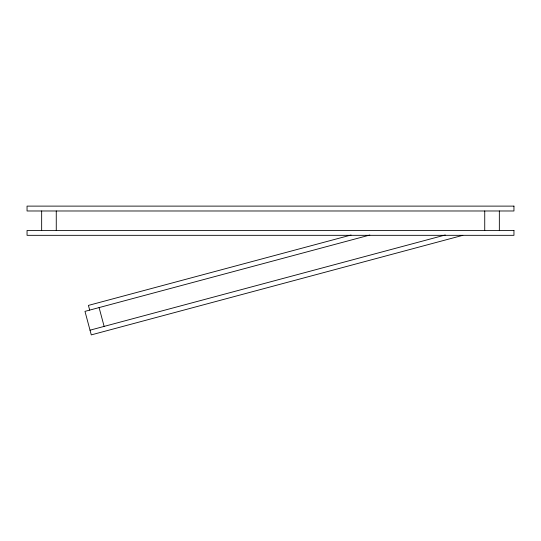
<?xml version="1.0" encoding="UTF-8"?>
<svg xmlns="http://www.w3.org/2000/svg" width="541" height="541" viewBox="0 0 541 541"><rect width="100%" height="100%" fill="white"/><g stroke="black" fill="none" stroke-linecap="round" stroke-linejoin="round"><path stroke-width="0.81" d="M351.055 235.031L88.426 305.408L89.684 310.108M369.834 235.044L84.978 311.366L91.28 334.886L462.825 235.328M90.022 330.179L445.27 234.99M99.091 307.586L104.129 326.399M499.343 210.983L499.343 230.459M484.736 210.983L484.736 230.459M56.264 210.983L56.264 230.459M41.657 210.983L41.657 230.459M513.95 206.114L27.05 206.114L27.05 210.983L513.95 210.983L513.95 206.114M513.95 230.459L27.05 230.459L27.05 235.328L513.95 235.328L513.95 230.459"/></g></svg>
